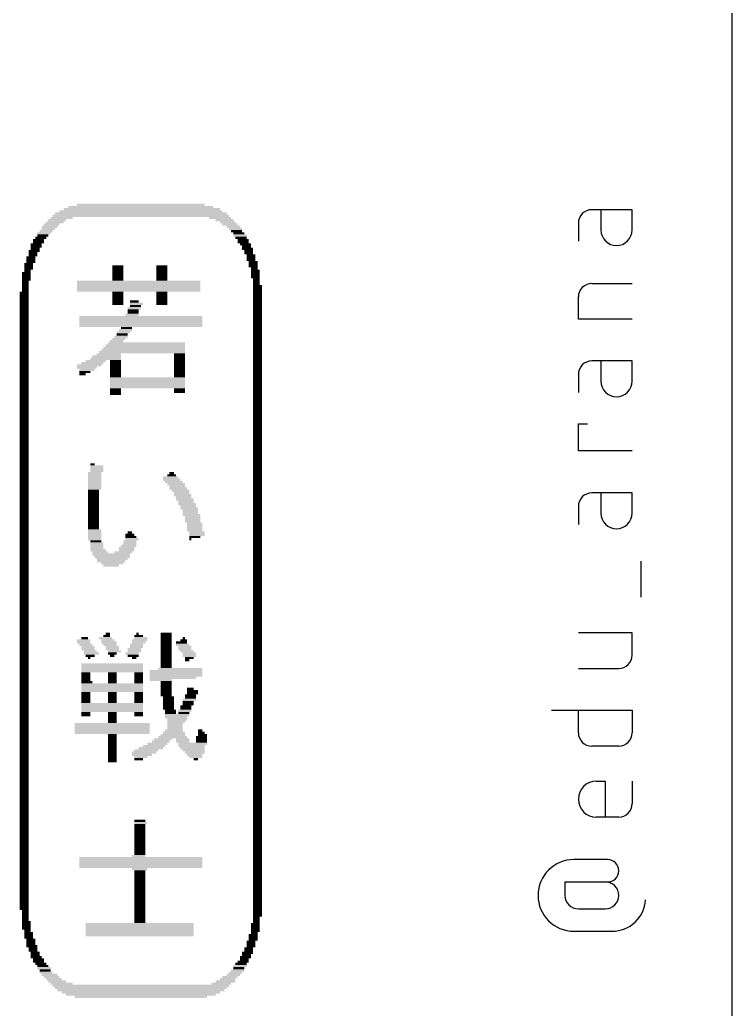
# Model space of a CAD drawing. Extents: x 0 to 71, y 0 to 82.1.
# Drawn here: x 61.13 to 71, y 35.46 to 49.16 of the extents above; entities that cross this region are included whole.
import ezdxf

# ---------------------------------------------------------------- set-up
doc = ezdxf.new("R2010")
doc.units = 0
doc.layers.add('20', color=30, linetype='CONTINUOUS')
doc.layers.add('21', color=253, linetype='CONTINUOUS')

# ---------------------------------------------------------------- blocks, each defined once
blk = doc.blocks.new('RECT')
blk.add_solid([(-0.5, -0.5), (0.5, -0.5), (-0.5, 0.5), (0.5, 0.5)])

msp = doc.modelspace()

# ---------------------------------------------------------------- linework, layer by layer
at = {"layer": '20'}
msp.add_line((71, 2), (71, 54), dxfattribs=at)
at = {"layer": '21'}
for p, q in [((69.615, 46.5315), (69.0563, 46.5315)), ((69.1804, 46.5315), (69.1804, 46.2521)), ((69.615, 46.2521), (69.615, 46.5315)), ((68.87, 46.3452), (68.87, 46.0968)), ((69.0563, 45.5101), (69.615, 45.5101)), ((68.87, 45.0134), (68.87, 45.3239)), ((69.615, 45.0134), (68.87, 45.0134)), ((69.615, 44.436), (69.0563, 44.436)), ((69.1804, 44.436), (69.1804, 44.1566)), ((69.615, 44.1566), (69.615, 44.436)), ((68.87, 44.2497), (68.87, 44.0013)), ((68.87, 43.1929), (68.87, 43.5655)), ((68.87, 43.5655), (68.9942, 43.5655)), ((69.615, 43.1929), (68.87, 43.1929)), ((69.615, 42.6072), (69.0563, 42.6072)), ((69.1804, 42.6072), (69.1804, 42.3278)), ((69.615, 42.3278), (69.615, 42.6072)), ((68.87, 42.4209), (68.87, 42.1725)), ((69.7392, 41.1653), (69.7392, 41.662)), ((69.615, 40.6714), (68.87, 40.6714)), ((69.615, 40.361), (69.615, 40.6714)), ((68.87, 40.1747), (69.4288, 40.1747)), ((68.4975, 39.5973), (69.615, 39.5973)), ((68.87, 39.2868), (68.87, 39.5973)), ((69.615, 39.5973), (69.615, 39.2868)), ((69.4288, 39.1006), (69.0563, 39.1006)), ((69.1183, 38.614), (69.2425, 38.614)), ((69.2425, 38.614), (69.2425, 38.1173)), ((69.615, 38.614), (69.615, 38.3036)), ((69.4288, 38.1173), (69.1183, 38.1173)), ((69.2736, 37.5289), (68.8079, 37.5289)), ((68.6837, 37.2185), (68.6837, 37.0322)), ((68.6837, 37.2185), (69.2736, 37.2185)), ((68.87, 36.8459), (69.2425, 36.8459)), ((68.8079, 36.5355), (69.3357, 36.5355))]:
    msp.add_line(p, q, dxfattribs=at)
for centre, radius, start, end in [((69.0563, 46.3452), 0.1863, 90, 179.999), ((69.3977, 46.2521), 0.2173, 180, 0), ((69.0562, 45.3239), 0.1863, 89.999, 180), ((69.0563, 44.2497), 0.1863, 90, 179.999), ((69.3977, 44.1566), 0.2173, 180, 0), ((69.0563, 42.4209), 0.1863, 90, 179.999), ((69.3977, 42.3278), 0.2173, 180, 0), ((69.4288, 40.361), 0.1863, 270, 0.001), ((69.0563, 39.2868), 0.1863, 180, 270), ((69.4288, 39.2868), 0.1863, 270.001, 0), ((69.1183, 38.3657), 0.2484, 90, 270), ((69.4288, 38.3036), 0.1863, 270.001, 0), ((68.8079, 37.0322), 0.4967, 90, 270), ((69.2736, 37.3737), 0.1552, 270, 90), ((69.2425, 37.0322), 0.1863, 270, 90), ((68.87, 37.0322), 0.1863, 180, 270), ((69.3357, 37.0023), 0.4668, 270, 356.0506)]:
    msp.add_arc(centre, radius, start, end, dxfattribs=at)

# ---------------------------------------------------------------- block references
at = {"layer": '21', "yscale": 0.0305}
for p, xscale in [((62.811, 46.6003), 1.7678), ((62.811, 46.4784), 2.3774), ((62.811, 46.5089), 2.2555), ((62.8262, 46.5393), 2.1641), ((62.811, 46.5698), 2.0117), ((61.5765, 46.326), 0.2134), ((61.6222, 46.3565), 0.2438), ((61.6527, 46.3869), 0.2438), ((61.7137, 46.4174), 0.3048), ((62.811, 46.4479), 2.4384), ((63.9082, 46.4174), 0.3048), ((63.9692, 46.3869), 0.2438), ((64.0149, 46.3565), 0.2134), ((64.0454, 46.326), 0.2134), ((61.4698, 46.2041), 0.1829), ((61.5003, 46.2345), 0.1829), ((61.546, 46.2955), 0.2134), ((61.5308, 46.265), 0.1829), ((64.0911, 46.2955), 0.1829), ((64.1216, 46.265), 0.1829), ((64.1368, 46.2345), 0.1524), ((64.1673, 46.2041), 0.1524), ((61.3632, 46.0517), 0.1524), ((61.3936, 46.1126), 0.1524), ((61.3936, 46.0821), 0.1524), ((61.4241, 46.1431), 0.1524), ((61.4546, 46.1736), 0.1524), ((64.1826, 46.1736), 0.1829), ((64.1978, 46.1431), 0.1524), ((64.2283, 46.1126), 0.1524), ((64.2283, 46.0821), 0.1524), ((64.2588, 46.0517), 0.1524), ((61.3327, 45.9602), 0.1524), ((61.3174, 45.9297), 0.1219), ((61.3632, 46.0212), 0.1524), ((61.3479, 45.9907), 0.1219), ((64.274, 46.0212), 0.1219), ((64.2892, 45.9907), 0.1524), ((64.3045, 45.9602), 0.1219), ((64.3045, 45.9297), 0.1219), ((61.2565, 45.7773), 0.1219), ((61.287, 45.8688), 0.1219), ((61.287, 45.8383), 0.1219), ((61.287, 45.8078), 0.1219), ((61.3174, 45.8993), 0.1219), ((64.335, 45.8993), 0.1219), ((64.335, 45.8688), 0.1219), ((64.335, 45.8383), 0.1219), ((64.3654, 45.8078), 0.1219), ((64.3654, 45.7773), 0.1219), ((61.226, 45.6554), 0.1219), ((61.2412, 45.6859), 0.0914), ((61.2565, 45.7469), 0.1219), ((61.2565, 45.7164), 0.1219), ((62.4909, 45.7469), 0.1524), ((62.4909, 45.7164), 0.1524), ((62.4909, 45.6859), 0.1524), ((62.4909, 45.6554), 0.1524), ((63.1005, 45.7469), 0.1524), ((63.1005, 45.7164), 0.1524), ((63.1005, 45.6859), 0.1524), ((63.1005, 45.6554), 0.1524), ((64.3654, 45.7469), 0.1219), ((64.3959, 45.6859), 0.1219), ((64.3959, 45.6554), 0.1219), ((64.3807, 45.7164), 0.0914), ((61.226, 45.6249), 0.1219), ((61.226, 45.5945), 0.1219), ((61.226, 45.564), 0.1219), ((61.2108, 45.5335), 0.0914), ((61.2108, 45.503), 0.0914), ((62.7805, 45.5335), 1.7069), ((62.7805, 45.503), 1.7069), ((62.4909, 45.6249), 0.1524), ((62.4909, 45.5945), 0.1524), ((62.4909, 45.564), 0.1524), ((63.1005, 45.6249), 0.1524), ((63.1005, 45.5945), 0.1524), ((63.1005, 45.564), 0.1524), ((64.3959, 45.6249), 0.1219), ((64.3959, 45.5945), 0.1219), ((64.4112, 45.564), 0.0914), ((64.4112, 45.5335), 0.0914), ((64.4112, 45.503), 0.0914), ((61.1955, 45.3811), 0.1219), ((61.2108, 45.4725), 0.0914), ((61.2108, 45.4421), 0.0914), ((61.2108, 45.4116), 0.0914), ((62.7805, 45.4725), 1.7069), ((62.7805, 45.4421), 1.7069), ((62.7805, 45.4116), 1.7069), ((62.4909, 45.3811), 0.1524), ((63.1005, 45.3811), 0.1524), ((64.4264, 45.4725), 0.1219), ((64.4264, 45.4421), 0.1219), ((64.4264, 45.4116), 0.1219), ((64.4264, 45.3811), 0.1219), ((61.1955, 45.3506), 0.1219), ((61.1955, 45.3201), 0.1219), ((61.1955, 45.2897), 0.1219), ((61.1955, 45.2592), 0.1219), ((61.1955, 45.2287), 0.1219), ((62.4909, 45.3506), 0.1524), ((62.4909, 45.3201), 0.1524), ((62.4909, 45.2897), 0.1524), ((62.4909, 45.2592), 0.1524), ((62.4909, 45.2287), 0.1524), ((62.7195, 45.2592), 0.1219), ((62.75, 45.2287), 0.1829), ((63.1005, 45.3506), 0.1524), ((63.1005, 45.3201), 0.1524), ((63.1005, 45.2897), 0.1524), ((63.1005, 45.2592), 0.1524), ((63.1005, 45.2287), 0.1524), ((64.4264, 45.3506), 0.1219), ((64.4264, 45.3201), 0.1219), ((64.4264, 45.2897), 0.1219), ((64.4264, 45.2592), 0.1219), ((64.4264, 45.2287), 0.1219), ((61.1955, 45.1982), 0.1219), ((61.1955, 45.1677), 0.1219), ((61.1955, 45.1373), 0.1219), ((61.1955, 45.1068), 0.1219), ((62.7195, 45.1677), 0.1829), ((62.7043, 45.1373), 0.1524), ((62.7043, 45.1068), 0.1524), ((62.7348, 45.1982), 0.1524), ((64.4264, 45.1982), 0.1219), ((64.4264, 45.1677), 0.1219), ((64.4264, 45.1373), 0.1219), ((64.4264, 45.1068), 0.1219), ((61.1955, 45.0763), 0.1219), ((61.1955, 45.0458), 0.1219), ((61.1955, 45.0153), 0.1219), ((61.1955, 44.9849), 0.1219), ((61.1955, 44.9544), 0.1219), ((62.811, 45.0458), 1.7069), ((62.811, 45.0153), 1.7069), ((62.811, 44.9849), 1.7069), ((62.811, 44.9544), 1.7069), ((62.689, 45.0763), 0.1829), ((64.4264, 45.0763), 0.1219), ((64.4264, 45.0458), 0.1219), ((64.4264, 45.0153), 0.1219), ((64.4264, 44.9849), 0.1219), ((64.4264, 44.9544), 0.1219), ((61.1955, 44.9239), 0.1219), ((61.1955, 44.8934), 0.1219), ((61.1955, 44.8629), 0.1219), ((61.1955, 44.8325), 0.1219), ((62.811, 44.9239), 1.7069), ((62.5671, 44.8325), 0.1829), ((62.5976, 44.8629), 0.1829), ((62.6128, 44.8934), 0.1524), ((64.4264, 44.9239), 0.1219), ((64.4264, 44.8934), 0.1219), ((64.4264, 44.8629), 0.1219), ((64.4264, 44.8325), 0.1219), ((61.1955, 44.802), 0.1219), ((61.1955, 44.7715), 0.1219), ((61.1955, 44.741), 0.1219), ((61.1955, 44.7105), 0.1219), ((61.1955, 44.6801), 0.1219), ((62.8872, 44.6801), 1.0668), ((62.4757, 44.7105), 0.1829), ((62.5062, 44.741), 0.1829), ((62.5366, 44.7715), 0.1829), ((62.5519, 44.802), 0.1524), ((64.4264, 44.802), 0.1219), ((64.4264, 44.7715), 0.1219), ((64.4264, 44.741), 0.1219), ((64.4264, 44.7105), 0.1219), ((64.4264, 44.6801), 0.1219), ((61.1955, 44.6496), 0.1219), ((61.1955, 44.6191), 0.1219), ((61.1955, 44.5886), 0.1219), ((61.1955, 44.5581), 0.1219), ((62.8262, 44.5581), 1.1887), ((62.8414, 44.5886), 1.1582), ((62.8567, 44.6191), 1.1278), ((62.8719, 44.6496), 1.0973), ((64.4264, 44.6496), 0.1219), ((64.4264, 44.6191), 0.1219), ((64.4264, 44.5886), 0.1219), ((64.4264, 44.5581), 0.1219), ((61.1955, 44.5277), 0.1219), ((61.1955, 44.4972), 0.1219), ((61.1955, 44.4667), 0.1219), ((61.1955, 44.4362), 0.1219), ((61.1955, 44.4057), 0.1219), ((62.1404, 44.4057), 0.3048), ((62.1861, 44.4362), 0.2743), ((62.3233, 44.4667), 0.4267), ((62.3385, 44.4972), 0.3962), ((62.369, 44.5277), 0.3353), ((62.4604, 44.4362), 0.1524), ((62.4604, 44.4057), 0.1524), ((63.3444, 44.5277), 0.1524), ((63.3444, 44.4972), 0.1524), ((63.3444, 44.4667), 0.1524), ((63.3444, 44.4362), 0.1524), ((63.3444, 44.4057), 0.1524), ((64.4264, 44.5277), 0.1219), ((64.4264, 44.4972), 0.1219), ((64.4264, 44.4667), 0.1219), ((64.4264, 44.4362), 0.1219), ((64.4264, 44.4057), 0.1219), ((61.1955, 44.3753), 0.1219), ((61.1955, 44.3448), 0.1219), ((61.1955, 44.3143), 0.1219), ((61.1955, 44.2838), 0.1219), ((62.0947, 44.3753), 0.3353), ((62.0642, 44.3448), 0.2743), ((62.0642, 44.3143), 0.2134), ((62.0337, 44.2838), 0.1524), ((62.4604, 44.3753), 0.1524), ((62.4604, 44.3448), 0.1524), ((62.4604, 44.3143), 0.1524), ((62.4604, 44.2838), 0.1524), ((63.3444, 44.3753), 0.1524), ((63.3444, 44.3448), 0.1524), ((63.3444, 44.3143), 0.1524), ((63.3444, 44.2838), 0.1524), ((64.4264, 44.3753), 0.1219), ((64.4264, 44.3448), 0.1219), ((64.4264, 44.3143), 0.1219), ((64.4264, 44.2838), 0.1219), ((61.1955, 44.2533), 0.1219), ((61.1955, 44.2229), 0.1219), ((61.1955, 44.1924), 0.1219), ((61.1955, 44.1619), 0.1219), ((61.1955, 44.1314), 0.1219), ((62.0032, 44.2533), 0.0914), ((62.4604, 44.2533), 0.1524), ((62.4604, 44.2229), 0.1524), ((62.9024, 44.1924), 1.0363), ((62.9024, 44.1619), 1.0363), ((62.9024, 44.1314), 1.0363), ((63.3444, 44.2533), 0.1524), ((63.3444, 44.2229), 0.1524), ((64.4264, 44.2533), 0.1219), ((64.4264, 44.2229), 0.1219), ((64.4264, 44.1924), 0.1219), ((64.4264, 44.1619), 0.1219), ((64.4264, 44.1314), 0.1219), ((61.1955, 44.1009), 0.1219), ((61.1955, 44.0705), 0.1219), ((61.1955, 44.04), 0.1219), ((61.1955, 44.0095), 0.1219), ((62.4604, 44.04), 0.1524), ((62.4604, 44.0095), 0.1524), ((62.9024, 44.1009), 1.0363), ((62.9024, 44.0705), 1.0363), ((63.3444, 44.04), 0.1524), ((63.3444, 44.0095), 0.1524), ((64.4264, 44.1009), 0.1219), ((64.4264, 44.0705), 0.1219), ((64.4264, 44.04), 0.1219), ((64.4264, 44.0095), 0.1219), ((61.1955, 43.979), 0.1219), ((61.1955, 43.9485), 0.1219), ((61.1955, 43.9181), 0.1219), ((61.1955, 43.8876), 0.1219), ((61.1955, 43.8571), 0.1219), ((62.4604, 43.979), 0.1524), ((64.4264, 43.979), 0.1219), ((64.4264, 43.9485), 0.1219), ((64.4264, 43.9181), 0.1219), ((64.4264, 43.8876), 0.1219), ((64.4264, 43.8571), 0.1219), ((61.1955, 43.8266), 0.1219), ((61.1955, 43.7961), 0.1219), ((61.1955, 43.7657), 0.1219), ((61.1955, 43.7352), 0.1219), ((64.4264, 43.8266), 0.1219), ((64.4264, 43.7961), 0.1219), ((64.4264, 43.7657), 0.1219), ((64.4264, 43.7352), 0.1219), ((61.1955, 43.7047), 0.1219), ((61.1955, 43.6742), 0.1219), ((61.1955, 43.6437), 0.1219), ((61.1955, 43.6133), 0.1219), ((61.1955, 43.5828), 0.1219), ((64.4264, 43.7047), 0.1219), ((64.4264, 43.6742), 0.1219), ((64.4264, 43.6437), 0.1219), ((64.4264, 43.6133), 0.1219), ((64.4264, 43.5828), 0.1219), ((61.1955, 43.5523), 0.1219), ((61.1955, 43.5218), 0.1219), ((61.1955, 43.4913), 0.1219), ((61.1955, 43.4609), 0.1219), ((64.4264, 43.5523), 0.1219), ((64.4264, 43.5218), 0.1219), ((64.4264, 43.4913), 0.1219), ((64.4264, 43.4609), 0.1219), ((61.1955, 43.4304), 0.1219), ((61.1955, 43.3999), 0.1219), ((61.1955, 43.3694), 0.1219), ((61.1955, 43.3389), 0.1219), ((61.1955, 43.3085), 0.1219), ((64.4264, 43.4304), 0.1219), ((64.4264, 43.3999), 0.1219), ((64.4264, 43.3694), 0.1219), ((64.4264, 43.3389), 0.1219), ((64.4264, 43.3085), 0.1219), ((61.1955, 43.278), 0.1219), ((61.1955, 43.2475), 0.1219), ((61.1955, 43.217), 0.1219), ((61.1955, 43.1865), 0.1219), ((64.4264, 43.278), 0.1219), ((64.4264, 43.2475), 0.1219), ((64.4264, 43.217), 0.1219), ((64.4264, 43.1865), 0.1219), ((61.1955, 43.1561), 0.1219), ((61.1955, 43.1256), 0.1219), ((61.1955, 43.0951), 0.1219), ((61.1955, 43.0646), 0.1219), ((61.1955, 43.0341), 0.1219), ((64.4264, 43.1561), 0.1219), ((64.4264, 43.1256), 0.1219), ((64.4264, 43.0951), 0.1219), ((64.4264, 43.0646), 0.1219), ((64.4264, 43.0341), 0.1219), ((61.1955, 43.0037), 0.1219), ((61.1955, 42.9732), 0.1219), ((61.1955, 42.9427), 0.1219), ((61.1955, 42.9122), 0.1219), ((62.1404, 43.0037), 0.061), ((62.2014, 42.9732), 0.1829), ((62.2014, 42.9427), 0.1829), ((62.2014, 42.9122), 0.1829), ((64.4264, 43.0037), 0.1219), ((64.4264, 42.9732), 0.1219), ((64.4264, 42.9427), 0.1219), ((64.4264, 42.9122), 0.1219), ((61.1955, 42.8817), 0.1219), ((61.1955, 42.8513), 0.1219), ((61.1955, 42.8208), 0.1219), ((61.1955, 42.7903), 0.1219), ((61.1955, 42.7598), 0.1219), ((62.1709, 42.8817), 0.1829), ((62.1709, 42.8513), 0.1829), ((62.1709, 42.8208), 0.1829), ((62.1709, 42.7903), 0.1829), ((62.1709, 42.7598), 0.1829), ((63.2224, 42.8208), 0.2134), ((63.2377, 42.7903), 0.2438), ((63.2682, 42.7598), 0.2438), ((63.2377, 42.8513), 0.1219), ((63.2377, 42.8817), 0.061), ((64.4264, 42.8817), 0.1219), ((64.4264, 42.8513), 0.1219), ((64.4264, 42.8208), 0.1219), ((64.4264, 42.7903), 0.1219), ((64.4264, 42.7598), 0.1219), ((61.1955, 42.7293), 0.1219), ((61.1955, 42.6989), 0.1219), ((61.1955, 42.6684), 0.1219), ((61.1955, 42.6379), 0.1219), ((62.1556, 42.6379), 0.1524), ((62.1709, 42.7293), 0.1829), ((62.1709, 42.6989), 0.1829), ((62.1709, 42.6684), 0.1829), ((63.2986, 42.7293), 0.2438), ((63.3139, 42.6989), 0.2134), ((63.3291, 42.6684), 0.2438), ((63.3596, 42.6379), 0.2438), ((64.4264, 42.7293), 0.1219), ((64.4264, 42.6989), 0.1219), ((64.4264, 42.6684), 0.1219), ((64.4264, 42.6379), 0.1219), ((61.1955, 42.6074), 0.1219), ((61.1955, 42.5769), 0.1219), ((61.1955, 42.5465), 0.1219), ((61.1955, 42.516), 0.1219), ((61.1955, 42.4855), 0.1219), ((62.1556, 42.6074), 0.1524), ((62.1556, 42.5769), 0.1524), ((62.1556, 42.5465), 0.1524), ((62.1556, 42.516), 0.1524), ((62.1556, 42.4855), 0.1524), ((63.3748, 42.6074), 0.2134), ((63.3901, 42.5769), 0.2438), ((63.4053, 42.5465), 0.2134), ((63.4206, 42.516), 0.2438), ((63.4358, 42.4855), 0.2134), ((64.4264, 42.6074), 0.1219), ((64.4264, 42.5769), 0.1219), ((64.4264, 42.5465), 0.1219), ((64.4264, 42.516), 0.1219), ((64.4264, 42.4855), 0.1219), ((61.1955, 42.455), 0.1219), ((61.1955, 42.4245), 0.1219), ((61.1955, 42.3941), 0.1219), ((61.1955, 42.3636), 0.1219), ((62.1556, 42.455), 0.1524), ((62.1556, 42.4245), 0.1524), ((62.1556, 42.3941), 0.1524), ((62.1556, 42.3636), 0.1524), ((63.451, 42.455), 0.2438), ((63.4663, 42.4245), 0.2134), ((63.4815, 42.3941), 0.2438), ((63.4968, 42.3636), 0.2134), ((64.4264, 42.455), 0.1219), ((64.4264, 42.4245), 0.1219), ((64.4264, 42.3941), 0.1219), ((64.4264, 42.3636), 0.1219), ((61.1955, 42.3331), 0.1219), ((61.1955, 42.3026), 0.1219), ((61.1955, 42.2721), 0.1219), ((61.1955, 42.2417), 0.1219), ((61.1955, 42.2112), 0.1219), ((62.1556, 42.3331), 0.1524), ((62.1556, 42.3026), 0.1524), ((62.1556, 42.2721), 0.1524), ((62.1556, 42.2417), 0.1524), ((62.1556, 42.2112), 0.1524), ((63.4968, 42.3331), 0.2134), ((63.512, 42.3026), 0.2438), ((63.5272, 42.2721), 0.2134), ((63.5272, 42.2417), 0.2134), ((63.5272, 42.2112), 0.2134), ((64.4264, 42.3331), 0.1219), ((64.4264, 42.3026), 0.1219), ((64.4264, 42.2721), 0.1219), ((64.4264, 42.2417), 0.1219), ((64.4264, 42.2112), 0.1219), ((61.1955, 42.1807), 0.1219), ((61.1955, 42.1502), 0.1219), ((61.1955, 42.1197), 0.1219), ((61.1955, 42.0893), 0.1219), ((62.1556, 42.1807), 0.1524), ((62.1556, 42.1502), 0.1524), ((62.1556, 42.1197), 0.1524), ((62.1709, 42.0893), 0.1829), ((63.5577, 42.1807), 0.2134), ((63.5577, 42.1502), 0.2134), ((63.5577, 42.1197), 0.2134), ((63.5577, 42.0893), 0.2134), ((64.4264, 42.1807), 0.1219), ((64.4264, 42.1502), 0.1219), ((64.4264, 42.1197), 0.1219), ((64.4264, 42.0893), 0.1219), ((61.1955, 42.0588), 0.1219), ((61.1955, 42.0283), 0.1219), ((61.1955, 41.9978), 0.1219), ((61.1955, 41.9673), 0.1219), ((61.1955, 41.9369), 0.1219), ((62.1709, 42.0588), 0.1829), ((62.1709, 42.0283), 0.1829), ((62.1709, 41.9978), 0.1829), ((62.1709, 41.9673), 0.1829), ((62.1861, 41.9369), 0.1524), ((62.6586, 41.9369), 0.1829), ((62.689, 41.9673), 0.1829), ((62.6738, 41.9978), 0.1524), ((62.6586, 42.0283), 0.1219), ((62.6586, 42.0588), 0.061), ((63.5882, 42.0588), 0.2134), ((63.5882, 42.0283), 0.2134), ((63.5577, 41.9978), 0.1524), ((63.4968, 41.9673), 0.0305), ((64.4264, 42.0588), 0.1219), ((64.4264, 42.0283), 0.1219), ((64.4264, 41.9978), 0.1219), ((64.4264, 41.9673), 0.1219), ((64.4264, 41.9369), 0.1219), ((61.1955, 41.9064), 0.1219), ((61.1955, 41.8759), 0.1219), ((61.1955, 41.8454), 0.1219), ((61.1955, 41.8149), 0.1219), ((62.2014, 41.9064), 0.1829), ((62.2014, 41.8759), 0.1829), ((62.2014, 41.8454), 0.1829), ((62.2166, 41.8149), 0.2134), ((62.6128, 41.8454), 0.2134), ((62.6128, 41.8149), 0.2134), ((62.6433, 41.8759), 0.2134), ((62.6586, 41.9064), 0.1829), ((64.4264, 41.9064), 0.1219), ((64.4264, 41.8759), 0.1219), ((64.4264, 41.8454), 0.1219), ((64.4264, 41.8149), 0.1219), ((61.1955, 41.7845), 0.1219), ((61.1955, 41.754), 0.1219), ((61.1955, 41.7235), 0.1219), ((61.1955, 41.693), 0.1219), ((61.1955, 41.6625), 0.1219), ((62.2471, 41.7845), 0.2134), ((62.3995, 41.754), 0.5182), ((62.4147, 41.7235), 0.4877), ((62.4147, 41.693), 0.4267), ((62.3995, 41.6625), 0.3962), ((62.5671, 41.7845), 0.2438), ((64.4264, 41.7845), 0.1219), ((64.4264, 41.754), 0.1219), ((64.4264, 41.7235), 0.1219), ((64.4264, 41.693), 0.1219), ((64.4264, 41.6625), 0.1219), ((61.1955, 41.6321), 0.1219), ((61.1955, 41.6016), 0.1219), ((61.1955, 41.5711), 0.1219), ((61.1955, 41.5406), 0.1219), ((62.4147, 41.6321), 0.3048), ((62.3995, 41.6016), 0.2134), ((64.4264, 41.6321), 0.1219), ((64.4264, 41.6016), 0.1219), ((64.4264, 41.5711), 0.1219), ((64.4264, 41.5406), 0.1219), ((61.1955, 41.5101), 0.1219), ((61.1955, 41.4797), 0.1219), ((61.1955, 41.4492), 0.1219), ((61.1955, 41.4187), 0.1219), ((61.1955, 41.3882), 0.1219), ((64.4264, 41.5101), 0.1219), ((64.4264, 41.4797), 0.1219), ((64.4264, 41.4492), 0.1219), ((64.4264, 41.4187), 0.1219), ((64.4264, 41.3882), 0.1219), ((61.1955, 41.3577), 0.1219), ((61.1955, 41.3273), 0.1219), ((61.1955, 41.2968), 0.1219), ((61.1955, 41.2663), 0.1219), ((64.4264, 41.3577), 0.1219), ((64.4264, 41.3273), 0.1219), ((64.4264, 41.2968), 0.1219), ((64.4264, 41.2663), 0.1219), ((61.1955, 41.2358), 0.1219), ((61.1955, 41.2053), 0.1219), ((61.1955, 41.1749), 0.1219), ((61.1955, 41.1444), 0.1219), ((61.1955, 41.1139), 0.1219), ((64.4264, 41.2358), 0.1219), ((64.4264, 41.2053), 0.1219), ((64.4264, 41.1749), 0.1219), ((64.4264, 41.1444), 0.1219), ((64.4264, 41.1139), 0.1219), ((61.1955, 41.0834), 0.1219), ((61.1955, 41.0529), 0.1219), ((61.1955, 41.0225), 0.1219), ((61.1955, 40.992), 0.1219), ((64.4264, 41.0834), 0.1219), ((64.4264, 41.0529), 0.1219), ((64.4264, 41.0225), 0.1219), ((64.4264, 40.992), 0.1219), ((61.1955, 40.9615), 0.1219), ((61.1955, 40.931), 0.1219), ((61.1955, 40.9005), 0.1219), ((61.1955, 40.8701), 0.1219), ((61.1955, 40.8396), 0.1219), ((64.4264, 40.9615), 0.1219), ((64.4264, 40.931), 0.1219), ((64.4264, 40.9005), 0.1219), ((64.4264, 40.8701), 0.1219), ((64.4264, 40.8396), 0.1219), ((61.1955, 40.8091), 0.1219), ((61.1955, 40.7786), 0.1219), ((61.1955, 40.7481), 0.1219), ((61.1955, 40.7177), 0.1219), ((64.4264, 40.8091), 0.1219), ((64.4264, 40.7786), 0.1219), ((64.4264, 40.7481), 0.1219), ((64.4264, 40.7177), 0.1219), ((61.1955, 40.6872), 0.1219), ((61.1955, 40.6567), 0.1219), ((61.1955, 40.6262), 0.1219), ((61.1955, 40.5957), 0.1219), ((61.1955, 40.5653), 0.1219), ((62.0185, 40.5653), 0.1829), ((62.0337, 40.5957), 0.0914), ((62.3233, 40.5957), 0.1829), ((62.3538, 40.5653), 0.1829), ((62.3385, 40.6262), 0.0914), ((62.3538, 40.6567), 0.061), ((62.7957, 40.5653), 0.2134), ((62.811, 40.5957), 0.1829), ((62.7805, 40.6262), 0.1219), ((62.7652, 40.6567), 0.0305), ((63.1615, 40.6567), 0.1524), ((63.1615, 40.6262), 0.1524), ((63.1615, 40.5957), 0.1524), ((63.1615, 40.5653), 0.1524), ((63.4053, 40.5653), 0.0914), ((63.4053, 40.5957), 0.0305), ((64.4264, 40.6872), 0.1219), ((64.4264, 40.6567), 0.1219), ((64.4264, 40.6262), 0.1219), ((64.4264, 40.5957), 0.1219), ((64.4264, 40.5653), 0.1219), ((61.1955, 40.5348), 0.1219), ((61.1955, 40.5043), 0.1219), ((61.1955, 40.4738), 0.1219), ((61.1955, 40.4433), 0.1219), ((62.0185, 40.5348), 0.1829), ((62.049, 40.5043), 0.1829), ((62.0794, 40.4738), 0.1829), ((62.0794, 40.4433), 0.1829), ((62.369, 40.5348), 0.2134), ((62.3842, 40.5043), 0.1829), ((62.4147, 40.4738), 0.1829), ((62.4147, 40.4433), 0.1829), ((62.7195, 40.4433), 0.1829), ((62.75, 40.5043), 0.1829), ((62.75, 40.4738), 0.1829), ((62.7805, 40.5348), 0.1829), ((63.1615, 40.5348), 0.1524), ((63.1615, 40.5043), 0.1524), ((63.1615, 40.4738), 0.1524), ((63.1615, 40.4433), 0.1524), ((63.3748, 40.5348), 0.1524), ((63.3901, 40.5043), 0.1829), ((63.4206, 40.4738), 0.1829), ((63.4206, 40.4433), 0.1829), ((64.4264, 40.5348), 0.1219), ((64.4264, 40.5043), 0.1219), ((64.4264, 40.4738), 0.1219), ((64.4264, 40.4433), 0.1219), ((61.1955, 40.4129), 0.1219), ((61.1955, 40.3824), 0.1219), ((61.1955, 40.3519), 0.1219), ((61.1955, 40.3214), 0.1219), ((61.1955, 40.2909), 0.1219), ((62.1099, 40.4129), 0.1829), ((62.1252, 40.3824), 0.2134), ((62.1099, 40.3519), 0.1219), ((62.0947, 40.3214), 0.0305), ((62.4452, 40.4129), 0.1829), ((62.4147, 40.3824), 0.1219), ((62.4147, 40.3519), 0.061), ((62.689, 40.3824), 0.1829), ((62.7195, 40.4129), 0.1829), ((62.7043, 40.3519), 0.1524), ((62.7195, 40.3214), 0.061), ((63.1615, 40.4129), 0.1524), ((63.1615, 40.3824), 0.1524), ((63.1615, 40.3519), 0.1524), ((63.1615, 40.3214), 0.1524), ((63.1615, 40.2909), 0.1524), ((63.451, 40.4129), 0.1829), ((63.4815, 40.3824), 0.1829), ((63.4815, 40.3519), 0.1829), ((63.4815, 40.3214), 0.1219), ((63.451, 40.2909), 0.061), ((64.4264, 40.4129), 0.1219), ((64.4264, 40.3824), 0.1219), ((64.4264, 40.3519), 0.1219), ((64.4264, 40.3214), 0.1219), ((64.4264, 40.2909), 0.1219), ((61.1955, 40.2605), 0.1219), ((61.1955, 40.23), 0.1219), ((61.1955, 40.1995), 0.1219), ((61.1955, 40.169), 0.1219), ((62.4147, 40.23), 0.8534), ((62.4147, 40.1995), 0.8534), ((62.4147, 40.169), 0.8534), ((63.3596, 40.169), 0.6096), ((63.1615, 40.2605), 0.1524), ((63.1615, 40.23), 0.1524), ((63.1615, 40.1995), 0.1524), ((64.4264, 40.2605), 0.1219), ((64.4264, 40.23), 0.1219), ((64.4264, 40.1995), 0.1219), ((64.4264, 40.169), 0.1219), ((61.1955, 40.1385), 0.1219), ((61.1955, 40.1081), 0.1219), ((61.1955, 40.0776), 0.1219), ((61.1955, 40.0471), 0.1219), ((61.1955, 40.0166), 0.1219), ((62.4147, 40.1385), 0.8534), ((62.049, 40.1081), 0.1219), ((62.049, 40.0776), 0.1219), ((62.049, 40.0471), 0.1219), ((62.049, 40.0166), 0.1219), ((62.4147, 40.1081), 0.1219), ((62.4147, 40.0776), 0.1219), ((62.4147, 40.0471), 0.1219), ((62.4147, 40.0166), 0.1219), ((62.7805, 40.1081), 0.1219), ((62.7805, 40.0776), 0.1219), ((62.7805, 40.0471), 0.1219), ((62.7805, 40.0166), 0.1219), ((63.2529, 40.0471), 0.6401), ((63.2986, 40.1385), 0.7315), ((63.2986, 40.1081), 0.7315), ((63.2986, 40.0776), 0.7315), ((63.0853, 40.0166), 0.3048), ((64.4264, 40.1385), 0.1219), ((64.4264, 40.1081), 0.1219), ((64.4264, 40.0776), 0.1219), ((64.4264, 40.0471), 0.1219), ((64.4264, 40.0166), 0.1219), ((61.1955, 39.9861), 0.1219), ((61.1955, 39.9557), 0.1219), ((61.1955, 39.9252), 0.1219), ((61.1955, 39.8947), 0.1219), ((62.0642, 39.9861), 0.1524), ((62.4147, 39.9557), 0.8534), ((62.4147, 39.9252), 0.8534), ((62.4147, 39.8947), 0.8534), ((62.4147, 39.9861), 0.1219), ((62.7805, 39.9861), 0.1219), ((63.1615, 39.9861), 0.1524), ((63.1615, 39.9557), 0.1524), ((63.1615, 39.9252), 0.1524), ((63.1615, 39.8947), 0.1524), ((63.4968, 39.8947), 0.0914), ((64.4264, 39.9861), 0.1219), ((64.4264, 39.9557), 0.1219), ((64.4264, 39.9252), 0.1219), ((64.4264, 39.8947), 0.1219), ((61.1955, 39.8642), 0.1219), ((61.1955, 39.8337), 0.1219), ((61.1955, 39.8033), 0.1219), ((61.1955, 39.7728), 0.1219), ((61.1955, 39.7423), 0.1219), ((62.4147, 39.8642), 0.8534), ((62.049, 39.8337), 0.1219), ((62.049, 39.8033), 0.1219), ((62.049, 39.7728), 0.1219), ((62.049, 39.7423), 0.1219), ((62.4147, 39.8337), 0.1219), ((62.4147, 39.8033), 0.1219), ((62.4147, 39.7728), 0.1219), ((62.4147, 39.7423), 0.1219), ((62.7805, 39.8337), 0.1219), ((62.7805, 39.8033), 0.1219), ((62.7805, 39.7728), 0.1219), ((62.7805, 39.7423), 0.1219), ((63.1615, 39.8642), 0.1524), ((63.1615, 39.8337), 0.1524), ((63.1615, 39.8033), 0.1524), ((63.192, 39.7728), 0.1524), ((63.192, 39.7423), 0.1524), ((63.4815, 39.7423), 0.1829), ((63.4968, 39.8033), 0.1524), ((63.4968, 39.7728), 0.1524), ((63.5272, 39.8642), 0.1524), ((63.5272, 39.8337), 0.1524), ((64.4264, 39.8642), 0.1219), ((64.4264, 39.8337), 0.1219), ((64.4264, 39.8033), 0.1219), ((64.4264, 39.7728), 0.1219), ((64.4264, 39.7423), 0.1219), ((61.1955, 39.7118), 0.1219), ((61.1955, 39.6813), 0.1219), ((61.1955, 39.6509), 0.1219), ((61.1955, 39.6204), 0.1219), ((62.4147, 39.6813), 0.8534), ((62.4147, 39.6509), 0.8534), ((62.4147, 39.6204), 0.8534), ((62.049, 39.7118), 0.1219), ((62.4147, 39.7118), 0.1219), ((62.7805, 39.7118), 0.1219), ((63.192, 39.7118), 0.1524), ((63.192, 39.6813), 0.1524), ((63.192, 39.6509), 0.1524), ((63.192, 39.6204), 0.1524), ((63.4358, 39.6509), 0.1524), ((63.4358, 39.6204), 0.1524), ((63.4663, 39.7118), 0.1524), ((63.4663, 39.6813), 0.1524), ((64.4264, 39.7118), 0.1219), ((64.4264, 39.6813), 0.1219), ((64.4264, 39.6509), 0.1219), ((64.4264, 39.6204), 0.1219), ((61.1955, 39.5899), 0.1219), ((61.1955, 39.5594), 0.1219), ((61.1955, 39.5289), 0.1219), ((61.1955, 39.4985), 0.1219), ((61.1955, 39.468), 0.1219), ((62.4147, 39.5899), 0.8534), ((62.049, 39.5594), 0.1219), ((62.049, 39.5289), 0.1219), ((62.4147, 39.5594), 0.1219), ((62.4147, 39.5289), 0.1219), ((62.4147, 39.4985), 0.1219), ((62.4147, 39.468), 0.1219), ((62.7805, 39.5594), 0.1219), ((62.7805, 39.5289), 0.1219), ((63.2224, 39.5899), 0.1524), ((63.2224, 39.5594), 0.1524), ((63.3139, 39.5289), 0.3353), ((63.2986, 39.4985), 0.3048), ((63.3139, 39.468), 0.2743), ((63.4206, 39.5899), 0.1829), ((63.4053, 39.5594), 0.1524), ((64.4264, 39.5899), 0.1219), ((64.4264, 39.5594), 0.1219), ((64.4264, 39.5289), 0.1219), ((64.4264, 39.4985), 0.1219), ((64.4264, 39.468), 0.1219), ((61.1955, 39.4375), 0.1219), ((61.1955, 39.407), 0.1219), ((61.1955, 39.3765), 0.1219), ((61.1955, 39.3461), 0.1219), ((62.4147, 39.407), 1.0363), ((62.4147, 39.3765), 1.0363), ((62.4147, 39.3461), 1.0363), ((62.4147, 39.4375), 0.1219), ((63.2986, 39.4375), 0.2438), ((63.2834, 39.407), 0.2134), ((63.2834, 39.3765), 0.2134), ((63.2834, 39.3461), 0.2134), ((64.4264, 39.4375), 0.1219), ((64.4264, 39.407), 0.1219), ((64.4264, 39.3765), 0.1219), ((64.4264, 39.3461), 0.1219), ((61.1955, 39.3156), 0.1219), ((61.1955, 39.2851), 0.1219), ((61.1955, 39.2546), 0.1219), ((61.1955, 39.2241), 0.1219), ((61.1955, 39.1937), 0.1219), ((62.4147, 39.3156), 1.0363), ((62.4147, 39.2851), 1.0363), ((62.4147, 39.2546), 0.1219), ((62.4147, 39.2241), 0.1219), ((62.4147, 39.1937), 0.1219), ((63.1158, 39.1937), 0.2438), ((63.2529, 39.2241), 0.3962), ((63.2529, 39.2546), 0.3353), ((63.2682, 39.2851), 0.3048), ((63.2682, 39.3156), 0.2438), ((63.3901, 39.1937), 0.1829), ((63.6492, 39.2241), 0.1524), ((63.6492, 39.1937), 0.1524), ((63.6339, 39.3156), 0.061), ((63.6492, 39.2851), 0.0914), ((63.6644, 39.2546), 0.1219), ((64.4264, 39.3156), 0.1219), ((64.4264, 39.2851), 0.1219), ((64.4264, 39.2546), 0.1219), ((64.4264, 39.2241), 0.1219), ((64.4264, 39.1937), 0.1219), ((61.1955, 39.1632), 0.1219), ((61.1955, 39.1327), 0.1219), ((61.1955, 39.1022), 0.1219), ((61.1955, 39.0717), 0.1219), ((62.4147, 39.1632), 0.1219), ((62.4147, 39.1327), 0.1219), ((62.4147, 39.1022), 0.1219), ((62.4147, 39.0717), 0.1219), ((62.9481, 39.0717), 0.3353), ((62.9938, 39.1022), 0.3048), ((63.0396, 39.1327), 0.2743), ((63.0853, 39.1632), 0.2438), ((63.3901, 39.1632), 0.1829), ((63.5272, 39.1327), 0.3962), ((63.512, 39.1022), 0.3658), ((63.5272, 39.0717), 0.3353), ((63.6492, 39.1632), 0.1524), ((64.4264, 39.1632), 0.1219), ((64.4264, 39.1327), 0.1219), ((64.4264, 39.1022), 0.1219), ((64.4264, 39.0717), 0.1219), ((61.1955, 39.0413), 0.1219), ((61.1955, 39.0108), 0.1219), ((61.1955, 38.9803), 0.1219), ((61.1955, 38.9498), 0.1219), ((61.1955, 38.9193), 0.1219), ((62.4147, 39.0413), 0.1219), ((62.4147, 39.0108), 0.1219), ((62.4147, 38.9803), 0.1219), ((62.4147, 38.9498), 0.1219), ((62.4147, 38.9193), 0.1219), ((62.8567, 39.0108), 0.3353), ((62.8262, 38.9803), 0.2743), ((62.8872, 39.0413), 0.3353), ((62.811, 38.9498), 0.1829), ((62.7805, 38.9193), 0.1219), ((63.5425, 39.0413), 0.3048), ((63.5577, 39.0108), 0.2743), ((63.5577, 38.9803), 0.2134), ((63.573, 38.9498), 0.1829), ((63.573, 38.9193), 0.061), ((64.4264, 39.0413), 0.1219), ((64.4264, 39.0108), 0.1219), ((64.4264, 38.9803), 0.1219), ((64.4264, 38.9498), 0.1219), ((64.4264, 38.9193), 0.1219), ((61.1955, 38.8889), 0.1219), ((61.1955, 38.8584), 0.1219), ((61.1955, 38.8279), 0.1219), ((61.1955, 38.7974), 0.1219), ((62.4147, 38.8889), 0.1219), ((64.4264, 38.8889), 0.1219), ((64.4264, 38.8584), 0.1219), ((64.4264, 38.8279), 0.1219), ((64.4264, 38.7974), 0.1219), ((61.1955, 38.7669), 0.1219), ((61.1955, 38.7365), 0.1219), ((61.1955, 38.706), 0.1219), ((61.1955, 38.6755), 0.1219), ((61.1955, 38.645), 0.1219), ((64.4264, 38.7669), 0.1219), ((64.4264, 38.7365), 0.1219), ((64.4264, 38.706), 0.1219), ((64.4264, 38.6755), 0.1219), ((64.4264, 38.645), 0.1219), ((61.1955, 38.6145), 0.1219), ((61.1955, 38.5841), 0.1219), ((61.1955, 38.5536), 0.1219), ((61.1955, 38.5231), 0.1219), ((64.4264, 38.6145), 0.1219), ((64.4264, 38.5841), 0.1219), ((64.4264, 38.5536), 0.1219), ((64.4264, 38.5231), 0.1219), ((61.1955, 38.4926), 0.1219), ((61.1955, 38.4621), 0.1219), ((61.1955, 38.4317), 0.1219), ((61.1955, 38.4012), 0.1219), ((61.1955, 38.3707), 0.1219), ((64.4264, 38.4926), 0.1219), ((64.4264, 38.4621), 0.1219), ((64.4264, 38.4317), 0.1219), ((64.4264, 38.4012), 0.1219), ((64.4264, 38.3707), 0.1219), ((61.1955, 38.3402), 0.1219), ((61.1955, 38.3097), 0.1219), ((61.1955, 38.2793), 0.1219), ((61.1955, 38.2488), 0.1219), ((64.4264, 38.3402), 0.1219), ((64.4264, 38.3097), 0.1219), ((64.4264, 38.2793), 0.1219), ((64.4264, 38.2488), 0.1219), ((61.1955, 38.2183), 0.1219), ((61.1955, 38.1878), 0.1219), ((61.1955, 38.1573), 0.1219), ((61.1955, 38.1269), 0.1219), ((61.1955, 38.0964), 0.1219), ((64.4264, 38.2183), 0.1219), ((64.4264, 38.1878), 0.1219), ((64.4264, 38.1573), 0.1219), ((64.4264, 38.1269), 0.1219), ((64.4264, 38.0964), 0.1219), ((61.1955, 38.0659), 0.1219), ((61.1955, 38.0354), 0.1219), ((61.1955, 38.0049), 0.1219), ((61.1955, 37.9745), 0.1219), ((62.7957, 38.0659), 0.1524), ((62.811, 38.0354), 0.1829), ((62.7957, 38.0049), 0.1524), ((62.7957, 37.9745), 0.1524), ((64.4264, 38.0659), 0.1219), ((64.4264, 38.0354), 0.1219), ((64.4264, 38.0049), 0.1219), ((64.4264, 37.9745), 0.1219), ((61.1955, 37.944), 0.1219), ((61.1955, 37.9135), 0.1219), ((61.1955, 37.883), 0.1219), ((61.1955, 37.8525), 0.1219), ((61.1955, 37.8221), 0.1219), ((62.7957, 37.944), 0.1524), ((62.7957, 37.9135), 0.1524), ((62.7957, 37.883), 0.1524), ((62.7957, 37.8525), 0.1524), ((62.7957, 37.8221), 0.1524), ((64.4264, 37.944), 0.1219), ((64.4264, 37.9135), 0.1219), ((64.4264, 37.883), 0.1219), ((64.4264, 37.8525), 0.1219), ((64.4264, 37.8221), 0.1219), ((61.1955, 37.7916), 0.1219), ((61.1955, 37.7611), 0.1219), ((61.1955, 37.7306), 0.1219), ((61.1955, 37.7001), 0.1219), ((62.7957, 37.7916), 0.1524), ((62.7957, 37.7611), 0.1524), ((62.7957, 37.7306), 0.1524), ((62.7957, 37.7001), 0.1524), ((64.4264, 37.7916), 0.1219), ((64.4264, 37.7611), 0.1219), ((64.4264, 37.7306), 0.1219), ((64.4264, 37.7001), 0.1219), ((61.1955, 37.6697), 0.1219), ((61.1955, 37.6392), 0.1219), ((61.1955, 37.6087), 0.1219), ((61.1955, 37.5782), 0.1219), ((61.1955, 37.5477), 0.1219), ((62.811, 37.5477), 1.7069), ((62.7805, 37.5782), 0.1829), ((62.7957, 37.6697), 0.1524), ((62.7957, 37.6392), 0.1524), ((62.7957, 37.6087), 0.1524), ((64.4264, 37.6697), 0.1219), ((64.4264, 37.6392), 0.1219), ((64.4264, 37.6087), 0.1219), ((64.4264, 37.5782), 0.1219), ((64.4264, 37.5477), 0.1219), ((61.1955, 37.5173), 0.1219), ((61.1955, 37.4868), 0.1219), ((61.1955, 37.4563), 0.1219), ((61.1955, 37.4258), 0.1219), ((62.811, 37.5173), 1.7069), ((62.811, 37.4868), 1.7069), ((62.811, 37.4563), 1.7069), ((62.811, 37.4258), 1.7069), ((64.4264, 37.5173), 0.1219), ((64.4264, 37.4868), 0.1219), ((64.4264, 37.4563), 0.1219), ((64.4264, 37.4258), 0.1219), ((61.1955, 37.3953), 0.1219), ((61.1955, 37.3649), 0.1219), ((61.1955, 37.3344), 0.1219), ((61.1955, 37.3039), 0.1219), ((61.1955, 37.2734), 0.1219), ((62.7957, 37.3953), 0.2134), ((62.7957, 37.3649), 0.1524), ((62.7957, 37.3344), 0.1524), ((62.7957, 37.3039), 0.1524), ((62.7957, 37.2734), 0.1524), ((64.4264, 37.3953), 0.1219), ((64.4264, 37.3649), 0.1219), ((64.4264, 37.3344), 0.1219), ((64.4264, 37.3039), 0.1219), ((64.4264, 37.2734), 0.1219), ((61.1955, 37.2429), 0.1219), ((61.1955, 37.2125), 0.1219), ((61.1955, 37.182), 0.1219), ((61.1955, 37.1515), 0.1219), ((62.7957, 37.2429), 0.1524), ((62.7957, 37.2125), 0.1524), ((62.7957, 37.182), 0.1524), ((62.7957, 37.1515), 0.1524), ((64.4264, 37.2429), 0.1219), ((64.4264, 37.2125), 0.1219), ((64.4264, 37.182), 0.1219), ((64.4264, 37.1515), 0.1219), ((61.1955, 37.121), 0.1219), ((61.1955, 37.0905), 0.1219), ((61.1955, 37.0601), 0.1219), ((61.1955, 37.0296), 0.1219), ((61.1955, 36.9991), 0.1219), ((62.7957, 37.121), 0.1524), ((62.7957, 37.0905), 0.1524), ((62.7957, 37.0601), 0.1524), ((62.7957, 37.0296), 0.1524), ((62.7957, 36.9991), 0.1524), ((64.4264, 37.121), 0.1219), ((64.4264, 37.0905), 0.1219), ((64.4264, 37.0601), 0.1219), ((64.4264, 37.0296), 0.1219), ((64.4264, 36.9991), 0.1219), ((61.1955, 36.9686), 0.1219), ((61.1955, 36.9381), 0.1219), ((61.1955, 36.9077), 0.1219), ((61.1955, 36.8772), 0.1219), ((62.7957, 36.9686), 0.1524), ((62.7957, 36.9381), 0.1524), ((62.7957, 36.9077), 0.1524), ((62.7957, 36.8772), 0.1524), ((64.4264, 36.9686), 0.1219), ((64.4264, 36.9381), 0.1219), ((64.4264, 36.9077), 0.1219), ((64.4264, 36.8772), 0.1219), ((61.1955, 36.8467), 0.1219), ((61.2108, 36.8162), 0.0914), ((61.2108, 36.7857), 0.0914), ((61.2108, 36.7553), 0.0914), ((61.2108, 36.7248), 0.0914), ((62.7957, 36.8467), 0.1524), ((62.7957, 36.8162), 0.1524), ((62.7957, 36.7857), 0.1524), ((62.7957, 36.7553), 0.1524), ((62.7957, 36.7248), 0.1524), ((64.4264, 36.8467), 0.1219), ((64.4264, 36.8162), 0.1219), ((64.4264, 36.7857), 0.1219), ((64.4264, 36.7553), 0.1219), ((64.4112, 36.7248), 0.0914), ((61.2108, 36.6943), 0.0914), ((61.226, 36.6638), 0.1219), ((61.226, 36.6333), 0.1219), ((61.226, 36.6029), 0.1219), ((62.7957, 36.6333), 1.4935), ((62.7957, 36.6029), 1.4935), ((62.7957, 36.6943), 0.1524), ((62.7957, 36.6638), 0.1524), ((64.3959, 36.6333), 0.1219), ((64.3959, 36.6029), 0.1219), ((64.4112, 36.6943), 0.0914), ((64.4112, 36.6638), 0.0914), ((61.226, 36.5724), 0.1219), ((61.2412, 36.5419), 0.0914), ((61.2565, 36.5114), 0.1219), ((61.2565, 36.4809), 0.1219), ((61.2565, 36.4505), 0.1219), ((62.7957, 36.5724), 1.4935), ((62.7957, 36.5419), 1.4935), ((62.7957, 36.5114), 1.4935), ((62.7957, 36.4809), 1.4935), ((64.3654, 36.4809), 0.1219), ((64.3654, 36.4505), 0.1219), ((64.3959, 36.5724), 0.1219), ((64.3959, 36.5419), 0.1219), ((64.3807, 36.5114), 0.0914), ((61.3022, 36.3285), 0.1524), ((61.287, 36.42), 0.1219), ((61.287, 36.3895), 0.1219), ((61.287, 36.359), 0.1219), ((64.335, 36.3895), 0.1219), ((64.335, 36.359), 0.1219), ((64.335, 36.3285), 0.1219), ((64.3654, 36.42), 0.1219), ((61.3174, 36.2981), 0.1219), ((61.3174, 36.2676), 0.1219), ((61.3479, 36.2371), 0.1219), ((61.3479, 36.2066), 0.1219), ((61.3632, 36.1761), 0.1524), ((64.2588, 36.1761), 0.1524), ((64.2892, 36.2371), 0.1524), ((64.274, 36.2066), 0.1219), ((64.3045, 36.2981), 0.1219), ((64.3045, 36.2676), 0.1219), ((61.3936, 36.1457), 0.1524), ((61.3936, 36.1152), 0.1524), ((61.4241, 36.0847), 0.1524), ((61.4546, 36.0542), 0.1524), ((64.1826, 36.0542), 0.1829), ((64.1978, 36.0847), 0.1524), ((64.2283, 36.1152), 0.1524), ((64.2435, 36.1457), 0.1219), ((61.4698, 36.0237), 0.1829), ((61.4851, 35.9933), 0.1524), ((61.5003, 35.9628), 0.1829), ((61.546, 35.9323), 0.2134), ((61.5765, 35.9018), 0.2134), ((64.0454, 35.9018), 0.2134), ((64.0911, 35.9323), 0.1829), ((64.1216, 35.9628), 0.1829), ((64.1521, 35.9933), 0.1829), ((64.1673, 36.0237), 0.1524), ((61.607, 35.8713), 0.2134), ((61.6527, 35.8409), 0.2438), ((61.7137, 35.8104), 0.3048), ((62.811, 35.7799), 2.4384), ((63.9235, 35.8104), 0.2743), ((63.9844, 35.8409), 0.2743), ((64.0149, 35.8713), 0.2134), ((62.811, 35.7494), 2.3774), ((62.811, 35.7189), 2.3165), ((62.811, 35.6885), 2.1946), ((62.811, 35.658), 2.0726), ((62.811, 35.6275), 1.8288)]:
    msp.add_blockref('RECT', p, dxfattribs=dict(at, xscale=xscale))

doc.saveas('drawing.dxf')
